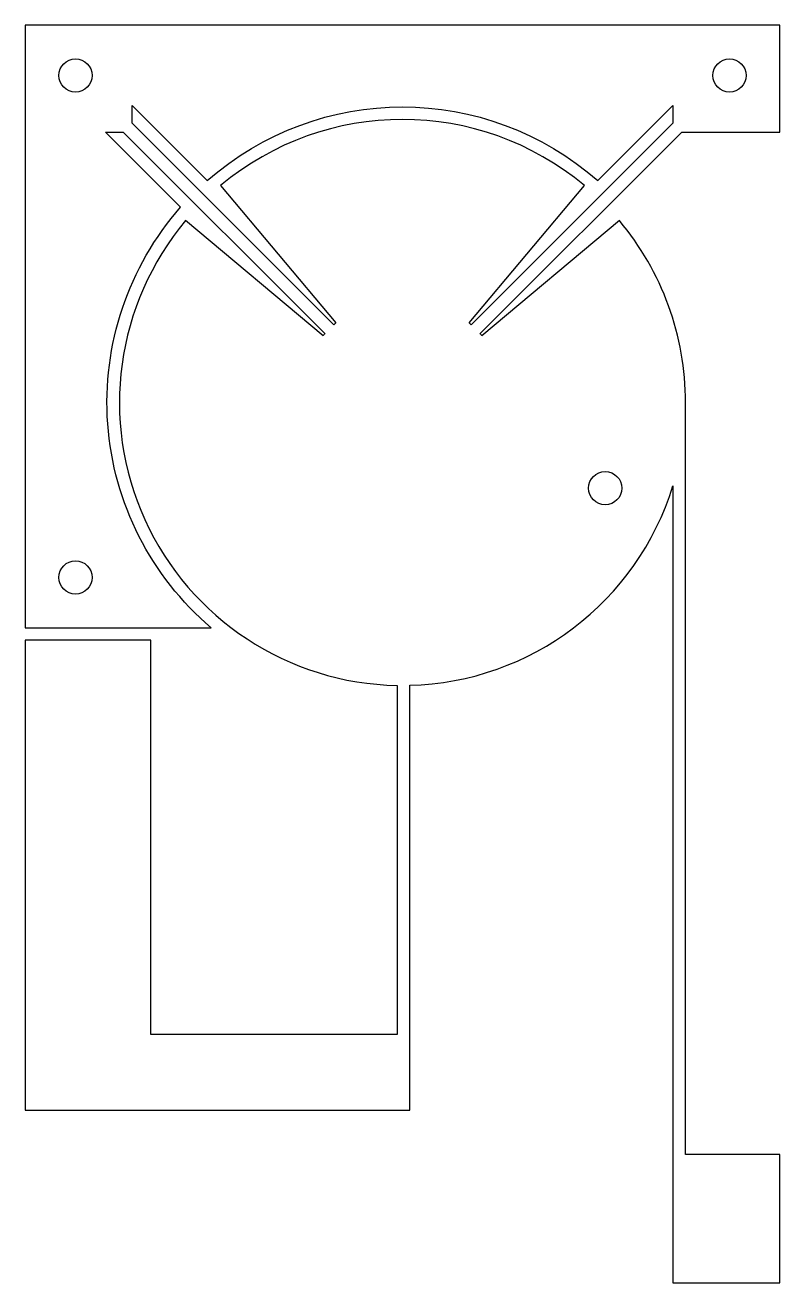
# Model space of a CAD drawing. Header units: millimetres. Extents: x -80 to -20, y 50 to 150.
import ezdxf

# ---------------------------------------------------------------- set-up
doc = ezdxf.new("R2010")
doc.units = ezdxf.units.MM

msp = doc.modelspace()

# ---------------------------------------------------------------- linework, layer by layer
for points in [[(-27.79, 141.5), (-20, 141.5), (-20, 150), (-80, 150), (-80, 102.09), (-65.21, 102.09, -0.41937), (-67.64, 135.52), (-73.62, 141.5), (-72.21, 141.5), (-56.17, 125.47, 0.00665), (-56.32, 125.3), (-67.24, 134.46, 0.63036), (-50.43, 97.5), (-50.43, 69.74), (-70, 69.74), (-70, 101.09), (-80, 101.09), (-80, 63.74), (-49.43, 63.74), (-49.43, 97.51, 0.32205), (-28.5, 113.37), (-28.5, 50), (-20, 50), (-20, 60.21), (-27.5, 60.21), (-27.5, 120, 0.17633), (-32.76, 134.46), (-43.68, 125.3, 0.00665), (-43.83, 125.47)], [(-44.53, 126.17, 0.00665), (-44.7, 126.32), (-35.54, 137.24, 0.36397), (-64.46, 137.24), (-55.3, 126.32, 0.00665), (-55.47, 126.17), (-71.5, 142.21), (-71.5, 143.62), (-65.52, 137.64, -0.37727), (-34.48, 137.64), (-28.5, 143.62), (-28.5, 142.21)]]:
    msp.add_lwpolyline(points, format="xyb", close=True)
for centre in [(-76, 146), (-24, 146), (-33.88, 113.19), (-76, 106.09)]:
    msp.add_circle(centre, 1.32)

doc.saveas('drawing.dxf')
